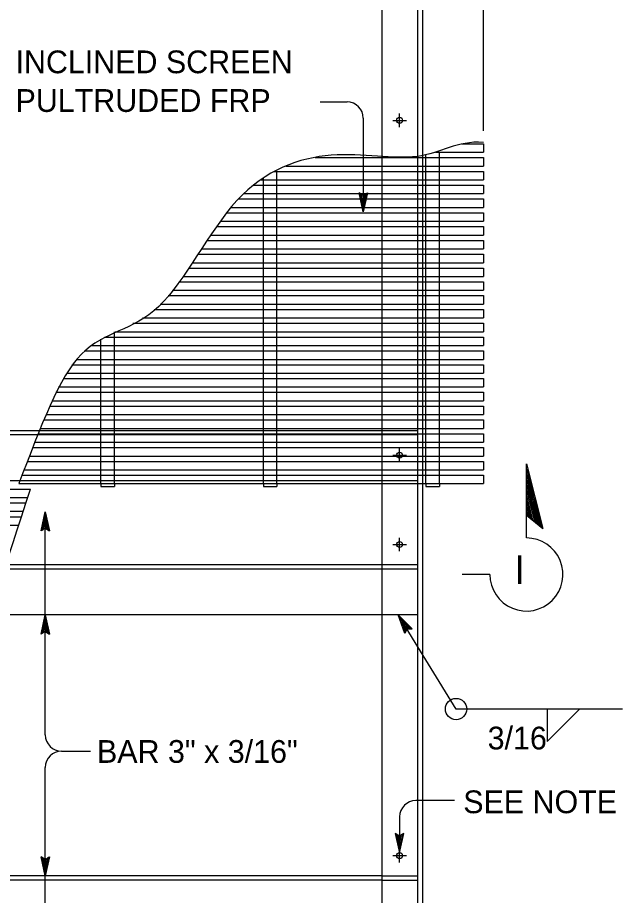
# Model space of a CAD drawing. Extents: x -893 to 867, y -474 to 712.
# Drawn here: x -473.3 to -288.3, y 105.5 to 375.7 of the extents above; entities that cross this region are included whole.
import ezdxf

# ---------------------------------------------------------------- set-up
doc = ezdxf.new("R2010")
doc.units = 0
doc.layers.add('23 Layout Notes', color=7, linetype='Continuous')
doc.layers.add('60 Nongeo Data', color=7, linetype='Continuous')

msp = doc.modelspace()

# ---------------------------------------------------------------- linework, layer by layer
at = {"layer": '23 Layout Notes'}
for p, q in [((-316.67, 238.34), (-311.6, 218.45)), ((-316.67, 215.55), (-316.67, 238.34)), ((-316.67, 236.7), (-312.13, 218.87)), ((-316.67, 235.07), (-312.65, 219.3)), ((-316.67, 233.43), (-313.18, 219.72)), ((-316.67, 231.8), (-313.7, 220.15)), ((-316.67, 230.16), (-314.23, 220.58)), ((-316.67, 228.53), (-314.76, 221)), ((-316.67, 226.89), (-315.28, 221.43)), ((-316.67, 225.25), (-315.81, 221.85)), ((-316.67, 223.62), (-316.33, 222.28)), ((-316.67, 222.56), (-311.6, 218.45)), ((-327.92, 204.3), (-336.48, 204.3)), ((-336.46, 204.26), (-336.46, 204.26))]:
    msp.add_line(p, q, dxfattribs=at)
msp.add_arc((-316.67, 204.3), 11.25, 179.9995, 90, dxfattribs=at)
at = {"layer": '60 Nongeo Data'}
for p, q in [((-329.92, 342.1), (-329.92, 624.73)), ((-329.92, 340.8), (-329.92, 587.78)), ((-361.17, 474.95), (-361.17, 334.97)), ((-350.24, 474.95), (-350.24, 6.32)), ((-348.67, 474.95), (-348.67, 335.24)), ((-380.13, 349.72), (-371.88, 349.72)), ((-355.71, 341.98), (-355.71, 346.14)), ((-366.88, 344.72), (-366.88, 315.86)), ((-357.79, 344.06), (-353.62, 344.06)), ((-348.67, 335.24), (-348.67, 234.34)), ((-336.52, 336.85), (-329.92, 336.85)), ((-329.92, 336.85), (-329.92, 334.25)), ((-381.71, 332.6), (-329.92, 332.6)), ((-361.17, 334.97), (-361.17, 233.16)), ((-347.63, 332.6), (-347.63, 333.38)), ((-347.63, 330), (-347.63, 332.6)), ((-344.68, 334.25), (-329.92, 334.25)), ((-343.47, 332.6), (-343.47, 334.25)), ((-343.47, 330), (-343.47, 332.6)), ((-329.92, 332.6), (-329.92, 330)), ((-390.76, 330), (-329.92, 330)), ((-347.63, 328.35), (-347.63, 330)), ((-343.47, 328.35), (-343.47, 330)), ((-394.27, 328.35), (-329.92, 328.35)), ((-393.47, 325.75), (-393.47, 328.35)), ((-347.63, 325.75), (-347.63, 328.35)), ((-343.47, 325.75), (-343.47, 328.35)), ((-329.92, 328.35), (-329.92, 325.75)), ((-398.53, 325.75), (-329.92, 325.75)), ((-397.63, 325.75), (-397.63, 326.36)), ((-397.63, 324.1), (-397.63, 325.75)), ((-393.47, 324.1), (-393.47, 325.75)), ((-347.63, 324.1), (-347.63, 325.75)), ((-343.47, 324.1), (-343.47, 325.75)), ((-403.71, 321.5), (-329.92, 321.5)), ((-400.74, 324.1), (-329.92, 324.1)), ((-397.63, 321.5), (-397.63, 324.1)), ((-397.63, 319.86), (-397.63, 321.5)), ((-393.47, 321.5), (-393.47, 324.1)), ((-393.47, 319.86), (-393.47, 321.5)), ((-347.63, 321.5), (-347.63, 324.1)), ((-347.63, 319.86), (-347.63, 321.5)), ((-343.47, 321.5), (-343.47, 324.1)), ((-343.47, 319.86), (-343.47, 321.5)), ((-329.92, 324.1), (-329.92, 321.5)), ((-405.35, 319.86), (-329.92, 319.86)), ((-397.63, 317.26), (-397.63, 319.86)), ((-393.47, 317.26), (-393.47, 319.86)), ((-347.63, 317.26), (-347.63, 319.86)), ((-343.47, 317.26), (-343.47, 319.86)), ((-329.92, 319.86), (-329.92, 317.26)), ((-407.65, 317.26), (-329.92, 317.26)), ((-397.63, 315.61), (-397.63, 317.26)), ((-393.47, 315.61), (-393.47, 317.26)), ((-347.63, 315.61), (-347.63, 317.26)), ((-343.47, 315.61), (-343.47, 317.26)), ((-408.98, 315.61), (-329.92, 315.61)), ((-397.63, 313.01), (-397.63, 315.61)), ((-393.47, 313.01), (-393.47, 315.61)), ((-347.63, 313.01), (-347.63, 315.61)), ((-343.47, 313.01), (-343.47, 315.61)), ((-329.92, 315.61), (-329.92, 313.01)), ((-412.12, 311.36), (-329.92, 311.36)), ((-410.94, 313.01), (-329.92, 313.01)), ((-397.63, 311.36), (-397.63, 313.01)), ((-397.63, 308.76), (-397.63, 311.36)), ((-393.47, 311.36), (-393.47, 313.01)), ((-393.47, 308.76), (-393.47, 311.36)), ((-347.63, 311.36), (-347.63, 313.01)), ((-347.63, 308.76), (-347.63, 311.36)), ((-343.47, 311.36), (-343.47, 313.01)), ((-343.47, 308.76), (-343.47, 311.36)), ((-329.92, 311.36), (-329.92, 308.76)), ((-413.91, 308.76), (-329.92, 308.76)), ((-397.63, 307.11), (-397.63, 308.76)), ((-393.47, 307.11), (-393.47, 308.76)), ((-347.63, 307.11), (-347.63, 308.76)), ((-343.47, 307.11), (-343.47, 308.76)), ((-415.02, 307.11), (-329.92, 307.11)), ((-397.63, 304.51), (-397.63, 307.11)), ((-393.47, 304.51), (-393.47, 307.11)), ((-347.63, 304.51), (-347.63, 307.11)), ((-343.47, 304.51), (-343.47, 307.11)), ((-329.92, 307.11), (-329.92, 304.51)), ((-417.82, 302.86), (-329.92, 302.86)), ((-416.74, 304.51), (-329.92, 304.51)), ((-397.63, 302.86), (-397.63, 304.51)), ((-397.63, 300.26), (-397.63, 302.86)), ((-393.47, 302.86), (-393.47, 304.51)), ((-393.47, 300.26), (-393.47, 302.86)), ((-347.63, 302.86), (-347.63, 304.51)), ((-347.63, 300.26), (-347.63, 302.86)), ((-343.47, 302.86), (-343.47, 304.51)), ((-343.47, 300.26), (-343.47, 302.86)), ((-329.92, 302.86), (-329.92, 300.26)), ((-419.54, 300.26), (-329.92, 300.26)), ((-397.63, 298.61), (-397.63, 300.26)), ((-393.47, 298.61), (-393.47, 300.26)), ((-347.63, 298.61), (-347.63, 300.26)), ((-343.47, 298.61), (-343.47, 300.26)), ((-420.64, 298.61), (-329.92, 298.61)), ((-397.63, 296.01), (-397.63, 298.61)), ((-393.47, 296.01), (-393.47, 298.61)), ((-347.63, 296.01), (-347.63, 298.61)), ((-343.47, 296.01), (-343.47, 298.61)), ((-329.92, 298.61), (-329.92, 296.01)), ((-422.43, 296.01), (-329.92, 296.01)), ((-397.63, 294.36), (-397.63, 296.01)), ((-393.47, 294.36), (-393.47, 296.01)), ((-347.63, 294.36), (-347.63, 296.01)), ((-343.47, 294.36), (-343.47, 296.01)), ((-423.62, 294.36), (-329.92, 294.36)), ((-397.63, 291.76), (-397.63, 294.36)), ((-393.47, 291.76), (-393.47, 294.36)), ((-347.63, 291.76), (-347.63, 294.36)), ((-343.47, 291.76), (-343.47, 294.36)), ((-329.92, 294.36), (-329.92, 291.76)), ((-426.97, 290.11), (-329.92, 290.11)), ((-425.6, 291.76), (-329.92, 291.76)), ((-397.63, 290.11), (-397.63, 291.76)), ((-397.63, 287.51), (-397.63, 290.11)), ((-393.47, 290.11), (-393.47, 291.76)), ((-393.47, 287.51), (-393.47, 290.11)), ((-347.63, 290.11), (-347.63, 291.76)), ((-347.63, 287.51), (-347.63, 290.11)), ((-343.47, 290.11), (-343.47, 291.76)), ((-343.47, 287.51), (-343.47, 290.11)), ((-329.92, 290.11), (-329.92, 287.51)), ((-429.39, 287.51), (-329.92, 287.51)), ((-397.63, 285.86), (-397.63, 287.51)), ((-393.47, 285.86), (-393.47, 287.51)), ((-347.63, 285.86), (-347.63, 287.51)), ((-343.47, 285.86), (-343.47, 287.51)), ((-431.22, 285.86), (-329.92, 285.86)), ((-397.63, 283.26), (-397.63, 285.86)), ((-393.47, 283.26), (-393.47, 285.86)), ((-347.63, 283.26), (-347.63, 285.86)), ((-343.47, 283.26), (-343.47, 285.86)), ((-329.92, 285.86), (-329.92, 283.26)), ((-437.8, 281.61), (-329.92, 281.61)), ((-434.86, 283.26), (-329.92, 283.26)), ((-397.63, 281.61), (-397.63, 283.26)), ((-397.63, 279.01), (-397.63, 281.61)), ((-393.47, 281.61), (-393.47, 283.26)), ((-393.47, 279.01), (-393.47, 281.61)), ((-347.63, 281.61), (-347.63, 283.26)), ((-347.63, 279.01), (-347.63, 281.61)), ((-343.47, 281.61), (-343.47, 283.26)), ((-343.47, 279.01), (-343.47, 281.61)), ((-329.92, 281.61), (-329.92, 279.01)), ((-443.47, 277.36), (-443.47, 279.01)), ((-443.25, 279.01), (-329.92, 279.01)), ((-397.63, 277.36), (-397.63, 279.01)), ((-393.47, 277.36), (-393.47, 279.01)), ((-347.63, 277.36), (-347.63, 279.01)), ((-343.47, 277.36), (-343.47, 279.01)), ((-447.63, 274.76), (-447.63, 276.77)), ((-446.58, 277.36), (-329.92, 277.36)), ((-443.47, 274.76), (-443.47, 277.36)), ((-397.63, 274.76), (-397.63, 277.36)), ((-393.47, 274.76), (-393.47, 277.36)), ((-347.63, 274.76), (-347.63, 277.36)), ((-343.47, 274.76), (-343.47, 277.36)), ((-329.92, 277.36), (-329.92, 274.76)), ((-452.76, 273.11), (-329.92, 273.11)), ((-450.74, 274.76), (-329.92, 274.76)), ((-447.63, 273.11), (-447.63, 274.76)), ((-447.63, 270.51), (-447.63, 273.11)), ((-443.47, 273.11), (-443.47, 274.76)), ((-443.47, 270.51), (-443.47, 273.11)), ((-397.63, 273.11), (-397.63, 274.76)), ((-397.63, 270.51), (-397.63, 273.11)), ((-393.47, 273.11), (-393.47, 274.76)), ((-393.47, 270.51), (-393.47, 273.11)), ((-347.63, 273.11), (-347.63, 274.76)), ((-347.63, 270.51), (-347.63, 273.11)), ((-343.47, 273.11), (-343.47, 274.76)), ((-343.47, 270.51), (-343.47, 273.11)), ((-329.92, 273.11), (-329.92, 270.51)), ((-455.27, 270.51), (-329.92, 270.51)), ((-447.63, 268.86), (-447.63, 270.51)), ((-443.47, 268.86), (-443.47, 270.51)), ((-397.63, 268.86), (-397.63, 270.51)), ((-393.47, 268.86), (-393.47, 270.51)), ((-347.63, 268.86), (-347.63, 270.51)), ((-343.47, 268.86), (-343.47, 270.51)), ((-456.56, 268.86), (-329.92, 268.86)), ((-447.63, 266.26), (-447.63, 268.86)), ((-443.47, 266.26), (-443.47, 268.86)), ((-397.63, 266.26), (-397.63, 268.86)), ((-393.47, 266.26), (-393.47, 268.86)), ((-347.63, 266.26), (-347.63, 268.86)), ((-343.47, 266.26), (-343.47, 268.86)), ((-329.92, 268.86), (-329.92, 266.26)), ((-458.29, 266.26), (-329.92, 266.26)), ((-447.63, 264.61), (-447.63, 266.26)), ((-443.47, 264.61), (-443.47, 266.26)), ((-397.63, 264.61), (-397.63, 266.26)), ((-393.47, 264.61), (-393.47, 266.26)), ((-347.63, 264.61), (-347.63, 266.26)), ((-343.47, 264.61), (-343.47, 266.26)), ((-459.27, 264.61), (-329.92, 264.61)), ((-447.63, 262.01), (-447.63, 264.61)), ((-443.47, 262.01), (-443.47, 264.61)), ((-397.63, 262.01), (-397.63, 264.61)), ((-393.47, 262.01), (-393.47, 264.61)), ((-347.63, 262.01), (-347.63, 264.61)), ((-343.47, 262.01), (-343.47, 264.61)), ((-329.92, 264.61), (-329.92, 262.01)), ((-461.49, 260.36), (-329.92, 260.36)), ((-460.66, 262.01), (-329.92, 262.01)), ((-447.63, 260.36), (-447.63, 262.01)), ((-447.63, 257.76), (-447.63, 260.36)), ((-443.47, 260.36), (-443.47, 262.01)), ((-443.47, 257.76), (-443.47, 260.36)), ((-397.63, 260.36), (-397.63, 262.01)), ((-397.63, 257.76), (-397.63, 260.36)), ((-393.47, 260.36), (-393.47, 262.01)), ((-393.47, 257.76), (-393.47, 260.36)), ((-347.63, 260.36), (-347.63, 262.01)), ((-347.63, 257.76), (-347.63, 260.36)), ((-343.47, 260.36), (-343.47, 262.01)), ((-343.47, 257.76), (-343.47, 260.36)), ((-329.92, 260.36), (-329.92, 257.76)), ((-462.71, 257.76), (-329.92, 257.76)), ((-447.63, 256.11), (-447.63, 257.76)), ((-443.47, 256.11), (-443.47, 257.76)), ((-397.63, 256.11), (-397.63, 257.76)), ((-393.47, 256.11), (-393.47, 257.76)), ((-347.63, 256.11), (-347.63, 257.76)), ((-343.47, 256.11), (-343.47, 257.76)), ((-463.45, 256.11), (-329.92, 256.11)), ((-447.63, 253.51), (-447.63, 256.11)), ((-443.47, 253.51), (-443.47, 256.11)), ((-397.63, 253.51), (-397.63, 256.11)), ((-393.47, 253.51), (-393.47, 256.11)), ((-347.63, 253.51), (-347.63, 256.11)), ((-343.47, 253.51), (-343.47, 256.11)), ((-329.92, 256.11), (-329.92, 253.51)), ((-465.25, 251.86), (-329.92, 251.86)), ((-464.57, 253.51), (-329.92, 253.51)), ((-447.63, 251.86), (-447.63, 253.51)), ((-447.63, 249.26), (-447.63, 251.86)), ((-443.47, 251.86), (-443.47, 253.51)), ((-443.47, 249.26), (-443.47, 251.86)), ((-397.63, 251.86), (-397.63, 253.51)), ((-397.63, 249.26), (-397.63, 251.86)), ((-393.47, 251.86), (-393.47, 253.51)), ((-393.47, 249.26), (-393.47, 251.86)), ((-347.63, 251.86), (-347.63, 253.51)), ((-347.63, 249.26), (-347.63, 251.86)), ((-343.47, 251.86), (-343.47, 253.51)), ((-343.47, 249.26), (-343.47, 251.86)), ((-329.92, 251.86), (-329.92, 249.26)), ((-466.38, 248.56), (-494.77, 248.56)), ((-350.24, 248.56), (-466.38, 248.56)), ((-466.32, 249.26), (-329.92, 249.26)), ((-447.63, 247.61), (-447.63, 249.26)), ((-443.47, 247.61), (-443.47, 249.26)), ((-397.63, 247.61), (-397.63, 249.26)), ((-393.47, 247.61), (-393.47, 249.26)), ((-347.63, 247.61), (-347.63, 249.26)), ((-343.47, 247.61), (-343.47, 249.26)), ((-466.89, 247.27), (-494.77, 247.27)), ((-466.98, 247.61), (-329.92, 247.61)), ((-350.24, 247.27), (-466.89, 247.27)), ((-447.63, 245.01), (-447.63, 247.61)), ((-443.47, 245.01), (-443.47, 247.61)), ((-397.63, 245.01), (-397.63, 247.61)), ((-393.47, 245.01), (-393.47, 247.61)), ((-347.63, 245.01), (-347.63, 247.61)), ((-343.47, 245.01), (-343.47, 247.61)), ((-329.92, 247.61), (-329.92, 245.01)), ((-468.65, 243.36), (-329.92, 243.36)), ((-468, 245.01), (-329.92, 245.01)), ((-447.63, 243.36), (-447.63, 245.01)), ((-447.63, 240.76), (-447.63, 243.36)), ((-443.47, 243.36), (-443.47, 245.01)), ((-443.47, 240.76), (-443.47, 243.36)), ((-397.63, 243.36), (-397.63, 245.01)), ((-397.63, 240.76), (-397.63, 243.36)), ((-393.47, 243.36), (-393.47, 245.01)), ((-393.47, 240.76), (-393.47, 243.36)), ((-347.63, 243.36), (-347.63, 245.01)), ((-347.63, 240.76), (-347.63, 243.36)), ((-343.47, 243.36), (-343.47, 245.01)), ((-343.47, 240.76), (-343.47, 243.36)), ((-329.92, 243.36), (-329.92, 240.76)), ((-469.66, 240.76), (-329.92, 240.76)), ((-447.63, 239.11), (-447.63, 240.76)), ((-443.47, 239.11), (-443.47, 240.76)), ((-397.63, 239.11), (-397.63, 240.76)), ((-393.47, 239.11), (-393.47, 240.76)), ((-357.79, 241.02), (-353.62, 241.02)), ((-355.71, 238.94), (-355.71, 243.11)), ((-347.63, 239.11), (-347.63, 240.76)), ((-343.47, 239.11), (-343.47, 240.76)), ((-470.3, 239.11), (-329.92, 239.11)), ((-447.63, 236.51), (-447.63, 239.11)), ((-443.47, 236.51), (-443.47, 239.11)), ((-397.63, 236.51), (-397.63, 239.11)), ((-393.47, 236.51), (-393.47, 239.11)), ((-347.63, 236.51), (-347.63, 239.11)), ((-343.47, 236.51), (-343.47, 239.11)), ((-329.92, 239.11), (-329.92, 236.51)), ((-471.3, 236.51), (-329.92, 236.51)), ((-447.63, 234.86), (-447.63, 236.51)), ((-443.47, 234.86), (-443.47, 236.51)), ((-397.63, 234.86), (-397.63, 236.51)), ((-393.47, 234.86), (-393.47, 236.51)), ((-347.63, 234.86), (-347.63, 236.51)), ((-343.47, 234.86), (-343.47, 236.51)), ((-361.17, 233.16), (-494.77, 233.16)), ((-471.94, 234.86), (-329.92, 234.86)), ((-447.63, 232.26), (-447.63, 234.86)), ((-443.47, 232.26), (-443.47, 234.86)), ((-397.63, 232.26), (-397.63, 234.86)), ((-393.47, 232.26), (-393.47, 234.86)), ((-350.24, 233.16), (-361.17, 233.16)), ((-361.17, 233.16), (-361.17, 89.79)), ((-348.67, 234.34), (-348.67, 90.19)), ((-347.63, 232.26), (-347.63, 234.86)), ((-343.47, 232.26), (-343.47, 234.86)), ((-329.92, 234.86), (-329.92, 232.26)), ((-661.17, 230.59), (-469.32, 230.59)), ((-472.95, 232.26), (-329.92, 232.26)), ((-447.63, 232.26), (-447.63, 231.43)), ((-447.63, 231.43), (-443.47, 231.43)), ((-443.47, 232.26), (-443.47, 231.43)), ((-397.63, 232.26), (-397.63, 231.43)), ((-397.63, 231.43), (-393.47, 231.43)), ((-393.47, 232.26), (-393.47, 231.43)), ((-347.63, 232.26), (-347.63, 231.43)), ((-347.63, 231.43), (-343.47, 231.43)), ((-343.47, 232.26), (-343.47, 231.43)), ((-661.17, 227.99), (-470.16, 227.99)), ((-661.17, 226.34), (-470.69, 226.34)), ((-661.17, 223.74), (-471.54, 223.74)), ((-661.17, 222.09), (-472.07, 222.09)), ((-464.76, 154.95), (-464.76, 223.63)), ((-661.17, 219.49), (-472.92, 219.49)), ((-357.79, 213.53), (-353.62, 213.53)), ((-355.71, 211.45), (-355.71, 215.62)), ((-361.17, 205.99), (-479.14, 205.99)), ((-361.17, 207.28), (-478.67, 207.28)), ((-350.24, 207.28), (-361.17, 207.28)), ((-350.24, 205.99), (-361.17, 205.99)), ((-361.17, 191.89), (-484.03, 191.89)), ((-350.24, 191.89), (-361.17, 191.89)), ((-338.33, 162.9), (-356.11, 191.89)), ((-287.11, 162.9), (-338.33, 162.9)), ((-310.23, 162.9), (-310.23, 152.94)), ((-310.23, 152.94), (-300.28, 162.9)), ((-459.76, 149.95), (-450.82, 149.95)), ((-464.76, 74.63), (-464.76, 144.95)), ((-338.81, 134.73), (-350.71, 134.73)), ((-355.71, 129.73), (-355.71, 118.69)), ((-355.71, 115.69), (-355.71, 119.86)), ((-357.79, 117.78), (-353.62, 117.78)), ((-361.17, 111.53), (-494.77, 111.53)), ((-361.17, 111.53), (-350.24, 111.53)), ((-361.17, 110.24), (-494.77, 110.24)), ((-361.17, 110.24), (-350.24, 110.24))]:
    msp.add_line(p, q, dxfattribs=at)
for points in [[(-365.56, 321.76), (-366.88, 315.86), (-368.19, 321.76), (-367.84, 321.55), (-366.88, 317.23), (-365.91, 321.56), (-366.26, 321.35), (-366.88, 318.58), (-367.49, 321.34), (-367.14, 321.13), (-366.87, 319.94), (-366.61, 321.14), (-366.88, 320.98), (-368.19, 321.76), (-366.88, 320.98)], [(-466.08, 217.72), (-464.76, 223.63), (-463.45, 217.72), (-463.8, 217.93), (-464.76, 222.26), (-465.73, 217.93), (-465.38, 218.14), (-464.76, 220.91), (-464.15, 218.14), (-464.5, 218.35), (-464.76, 219.55), (-465.03, 218.35), (-464.76, 218.51), (-463.45, 217.72), (-464.76, 218.51)], [(-466.08, 185.98), (-464.76, 191.89), (-463.45, 185.98), (-463.8, 186.19), (-464.76, 190.52), (-465.73, 186.19), (-465.38, 186.4), (-464.76, 189.17), (-464.15, 186.4), (-464.5, 186.61), (-464.76, 187.81), (-465.03, 186.61), (-464.76, 186.77), (-463.45, 185.98), (-464.76, 186.77)], [(-354.06, 186.19), (-356.11, 191.89), (-351.84, 187.6), (-352.24, 187.59), (-355.37, 190.73), (-353.87, 186.56), (-353.69, 186.92), (-354.65, 189.59), (-352.65, 187.58), (-353.06, 187.57), (-353.92, 188.44), (-353.51, 187.28), (-353.36, 187.57), (-351.84, 187.6), (-353.36, 187.57)], [(-357.02, 124.59), (-355.71, 118.69), (-354.4, 124.59), (-354.75, 124.38), (-355.7, 120.06), (-356.67, 124.38), (-356.33, 124.18), (-355.71, 121.41), (-355.09, 124.17), (-355.44, 123.96), (-355.71, 122.77), (-355.98, 123.97), (-355.71, 123.8), (-354.4, 124.59), (-355.71, 123.8)], [(-463.44, 117.43), (-464.76, 111.53), (-466.07, 117.43), (-465.72, 117.22), (-464.76, 112.89), (-463.79, 117.22), (-464.14, 117.01), (-464.76, 114.24), (-465.37, 117.01), (-465.02, 116.8), (-464.76, 115.6), (-464.49, 116.81), (-464.76, 116.64), (-466.07, 117.43), (-464.76, 116.64)]]:
    msp.add_lwpolyline(points, close=True, dxfattribs=at)
for centre, radius in [((-355.71, 344.06), 0.911), ((-355.71, 241.02), 0.911), ((-355.71, 213.53), 0.911), ((-338.33, 162.9), 3.28), ((-355.71, 117.78), 0.911)]:
    msp.add_circle(centre, radius, dxfattribs=at)
for centre, start, end in [((-371.88, 344.72), 0, 90), ((-459.76, 154.95), 180, 270), ((-459.76, 144.95), 90, 180), ((-350.71, 129.73), 90, 180)]:
    msp.add_arc(centre, 5, start, end, dxfattribs=at)
for points in [[(-329.92, 337.26), (-338, 337.89), (-348.19, 329.91), (-376.25, 336.18), (-407.34, 325.31), (-429.05, 278.93), (-455.44, 279.48), (-465.9, 250.39), (-472.95, 232.26)], [(-661.17, 134.23), (-637.91, 112.16), (-613.69, 107.68), (-598.4, 123.26), (-568.19, 116.51), (-537.09, 127.37), (-515.38, 173.75), (-487.67, 173.18), (-476.94, 207), (-469.32, 230.59)]]:
    msp.add_open_spline(points, degree=3, dxfattribs=at)

# ---------------------------------------------------------------- texts
at = {"layer": '23 Layout Notes'}
msp.add_text('I', height=8.75, dxfattribs=at).set_placement((-320.36, 201.4))
at = {"layer": '60 Nongeo Data'}
for s, p in [('INCLINED SCREEN', (-473.93, 358.56)), ('PULTRUDED FRP', (-473.93, 346.66)), ('3/16', (-328.6, 150.47)), ('BAR 3" x 3/16"', (-448.86, 146.34)), ('SEE NOTE 4', (-336.11, 130.84))]:
    msp.add_text(s, height=7, dxfattribs=at).set_placement(p)

doc.saveas('drawing.dxf')
